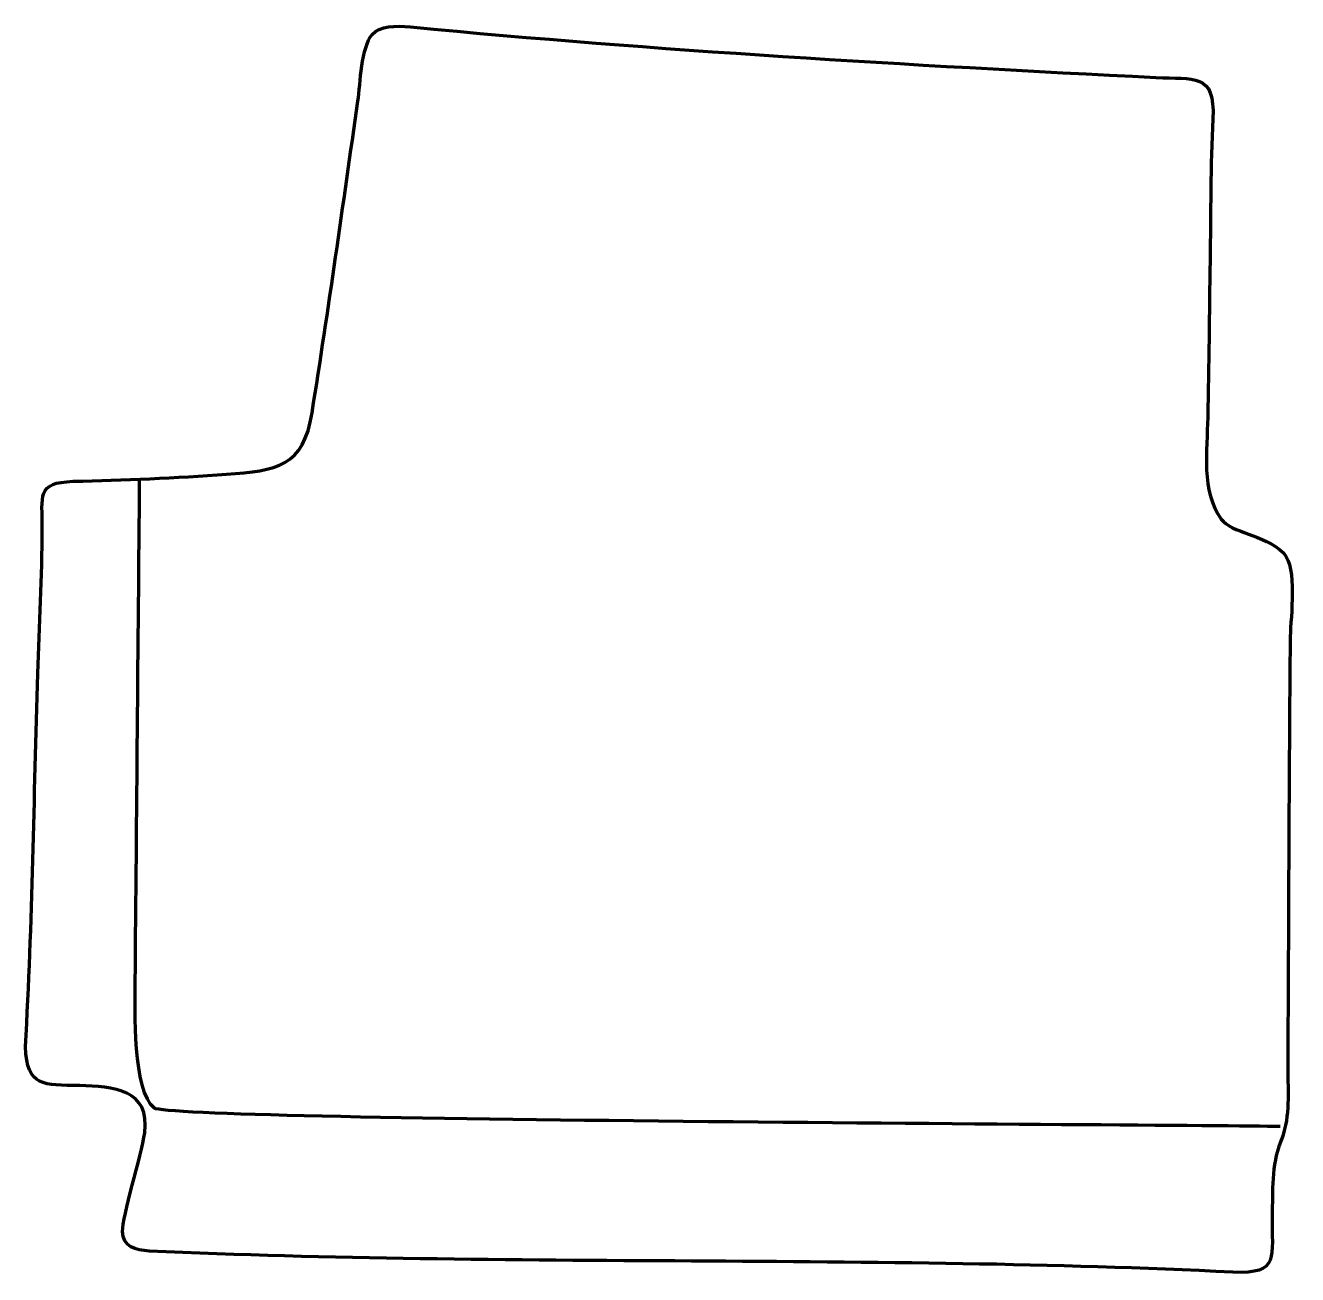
# Model space of a CAD drawing. Header units: millimetres. Extents: x -519 to -18, y 69 to 561.
import ezdxf

# ---------------------------------------------------------------- set-up
doc = ezdxf.new("R2010")
doc.units = ezdxf.units.MM
doc.header["$MEASUREMENT"] = 0
doc.layers.add('layer 2', color=7, linetype='Continuous')
doc.layers.add('layer 3', color=7, linetype='Continuous')

msp = doc.modelspace()

# ---------------------------------------------------------------- linework, layer by layer
at = {"layer": 'layer 2', "color": 142, "lineweight": 158}
msp.add_open_spline([(-24.9593, 127.5833), (-67.284, 128.3839), (-461.8967, 129.7158), (-468.4006, 134.8623), (-468.4006, 134.8623), (-477.0233, 141.6852), (-476.0627, 173.8631), (-475.9711, 184.552), (-475.9711, 184.552), (-475.4048, 250.5639), (-474.8195, 316.5762), (-474.2436, 382.5882)], degree=3, knots=[0, 0, 0, 0, 0.25, 0.25, 0.25, 0.25, 0.5, 0.5, 0.5, 0.5, 1, 1, 1, 1], dxfattribs=at)
at = {"layer": 'layer 3', "color": 242, "lineweight": 158}
msp.add_open_spline([(-52.6302, 468.5594), (-52.3639, 487.0711), (-52.4274, 506.0846), (-51.514, 524.5245), (-51.514, 524.5245), (-50.6094, 542.787), (-58.9248, 540.0069), (-74.0402, 540.7696), (-74.0402, 540.7696), (-171.2313, 545.6735), (-270.7221, 551.3318), (-367.5133, 560.6746), (-367.5133, 560.6746), (-373.548, 561.257), (-379.6345, 561.0782), (-382.613, 557.7014), (-382.613, 557.7014), (-386.9746, 552.7563), (-387.2728, 538.4478), (-388.2694, 531.4454), (-388.2694, 531.4454), (-394.0938, 490.5853), (-399.8526, 449.5029), (-406.3057, 408.7479), (-406.3057, 408.7479), (-409.7056, 387.2753), (-420.2315, 385.9745), (-440.0265, 384.4839), (-440.0265, 384.4839), (-459.7475, 382.9989), (-480.6359, 382.2858), (-500.3979, 381.7101), (-500.3979, 381.7101), (-514.9698, 381.2855), (-512.565, 375.8297), (-512.5878, 363.1342), (-512.5878, 363.1342), (-512.6217, 344.2407), (-513.7394, 324.8987), (-514.3476, 305.9687), (-514.3476, 305.9687), (-515.8855, 257.1998), (-516.4089, 207.6889), (-519.2253, 159.0882), (-519.2253, 159.0882), (-518.7241, 142.7939), (-511.9552, 144.1371), (-497.8567, 143.7093), (-497.8567, 143.7093), (-484.8152, 143.3135), (-469.9413, 142.3256), (-472.2465, 125.0951), (-472.2465, 125.0951), (-473.5828, 116.179), (-481.1109, 91.911), (-480.963, 86.2853), (-480.963, 86.2853), (-480.8052, 80.2872), (-475.9478, 78.8188), (-470.5189, 78.5728), (-470.5189, 78.5728), (-328.235, 72.1281), (-185.2125, 77.2096), (-43.6676, 70.2371), (-43.6676, 70.2371), (-24.6874, 69.3021), (-28.5502, 76.5331), (-28.1723, 92.4473), (-28.1723, 92.4473), (-27.9244, 102.0266), (-28.5131, 112.4344), (-24.9077, 121.378), (-24.9077, 121.378), (-24.4451, 122.5255), (-24.0507, 123.669), (-23.7149, 124.81), (-23.7149, 124.81), (-21.0574, 133.8399), (-22.0699, 142.7272), (-22.0144, 152.4183), (-22.0144, 152.4183), (-21.6933, 208.4592), (-21.6062, 264.6016), (-21.0502, 320.6284), (-21.0502, 320.6284), (-20.8765, 328.6497), (-18.161, 347.5483), (-23.6899, 353.5149), (-23.6899, 353.5149), (-31.7394, 361.1758), (-44.1154, 361.1994), (-48.229, 366.8305), (-48.229, 366.8305), (-56.2216, 377.7717), (-53.7951, 393.8739), (-53.53, 406.9095), (-53.53, 406.9095), (-53.1127, 427.4335), (-52.9255, 448.0264), (-52.6302, 468.5594)], degree=3, knots=[0, 0, 0, 0, 0.03846154, 0.03846154, 0.03846154, 0.03846154, 0.07692308, 0.07692308, 0.07692308, 0.07692308, 0.11538462, 0.11538462, 0.11538462, 0.11538462, 0.15384615, 0.15384615, 0.15384615, 0.15384615, 0.19230769, 0.19230769, 0.19230769, 0.19230769, 0.23076923, 0.23076923, 0.23076923, 0.23076923, 0.26923077, 0.26923077, 0.26923077, 0.26923077, 0.30769231, 0.30769231, 0.30769231, 0.30769231, 0.34615385, 0.34615385, 0.34615385, 0.34615385, 0.38461538, 0.38461538, 0.38461538, 0.38461538, 0.42307692, 0.42307692, 0.42307692, 0.42307692, 0.46153846, 0.46153846, 0.46153846, 0.46153846, 0.5, 0.5, 0.5, 0.5, 0.53846154, 0.53846154, 0.53846154, 0.53846154, 0.57692308, 0.57692308, 0.57692308, 0.57692308, 0.61538462, 0.61538462, 0.61538462, 0.61538462, 0.65384615, 0.65384615, 0.65384615, 0.65384615, 0.69230769, 0.69230769, 0.69230769, 0.69230769, 0.73076923, 0.73076923, 0.73076923, 0.73076923, 0.76923077, 0.76923077, 0.76923077, 0.76923077, 0.80769231, 0.80769231, 0.80769231, 0.80769231, 0.84615385, 0.84615385, 0.84615385, 0.84615385, 0.88461538, 0.88461538, 0.88461538, 0.88461538, 0.92307692, 0.92307692, 0.92307692, 0.92307692, 1, 1, 1, 1], dxfattribs=at)

doc.saveas('drawing.dxf')
